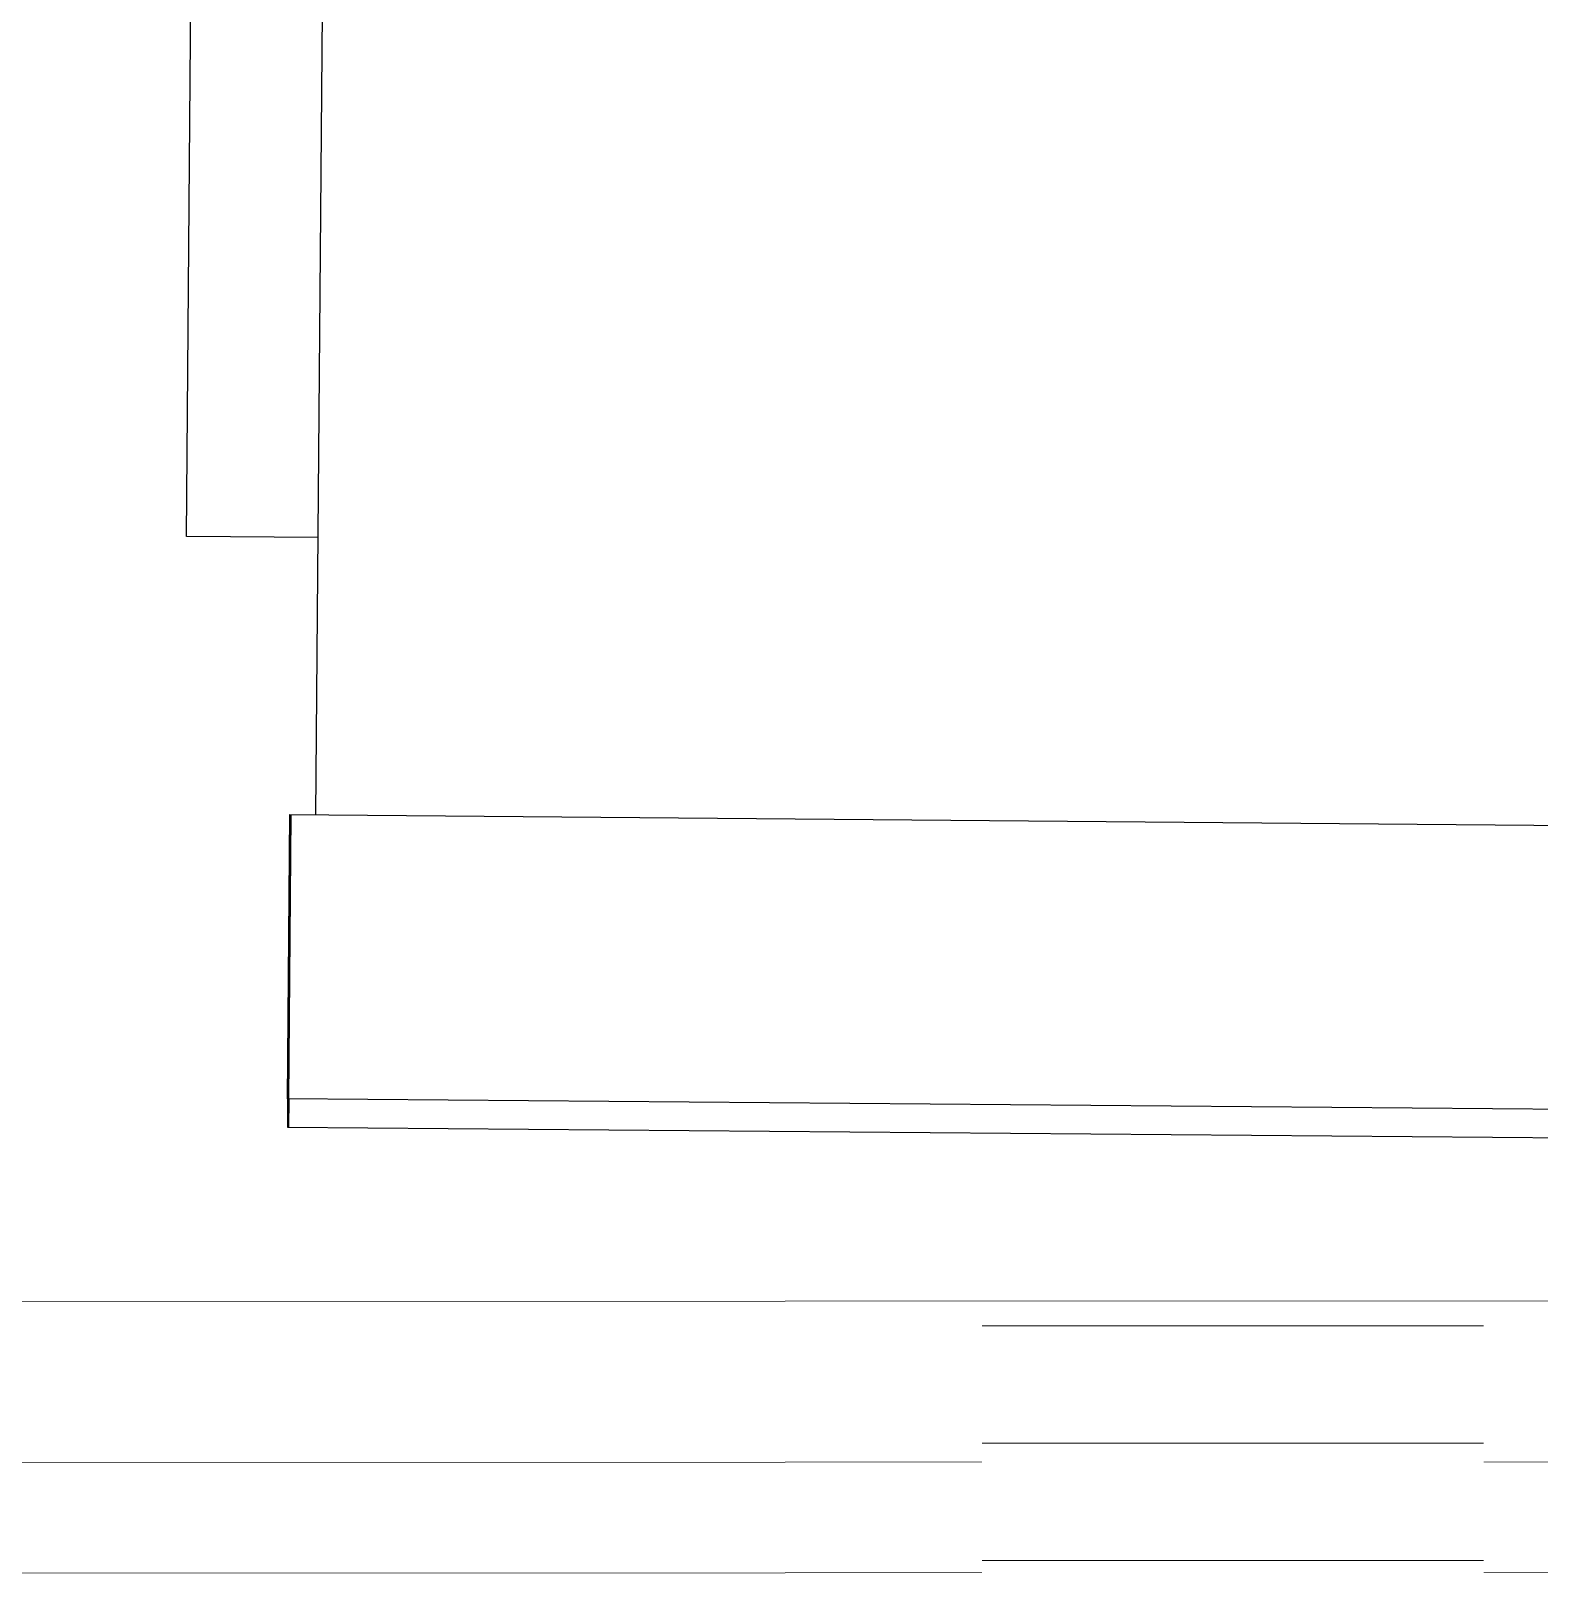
# Model space of a CAD drawing. Header units: inches. Extents: x 164.3 to 247.9, y 15.6 to 56.7.
# Drawn here: x 216.924 to 217.757, y 26.05 to 26.906 of the extents above; entities that cross this region are included whole.
import ezdxf

# ---------------------------------------------------------------- set-up
doc = ezdxf.new("R2010")
doc.units = ezdxf.units.IN
doc.header["$MEASUREMENT"] = 0
doc.set_wipeout_variables(frame=1)
doc.layers.get('0').update_dxf_attribs({"lineweight": 0})
for name, color, linetype, lineweight in [('WALL 1 100', 250, 'Continuous', 9), ('окно', 7, 'Continuous', 9), ('провода', 1, 'Continuous', 5)]:
    doc.layers.add(name, color=color, linetype=linetype, lineweight=lineweight)

# ---------------------------------------------------------------- blocks, each defined once
blk = doc.blocks.new('*U37')
blk.add_wipeout([(-69.25, 69.81), (69.25, 69.81), (69.25, -5), (-69.25, -5)]).dxf.layer = 'окно'
at = {"layer": 'окно'}
for p, q in [((-69.25, 64.81), (69.25, 64.81)), ((-69.25, 32.41), (69.25, 32.41)), ((-69.25, 0), (69.25, 0))]:
    blk.add_line(p, q, dxfattribs=at)

msp = doc.modelspace()

# ---------------------------------------------------------------- linework, layer by layer
at = {"color": 7, "linetype": 'ByBlock', "lineweight": -2}
for p, q in [((217.00942, 26.62683), (217.01271, 27.01918)), ((217.08089, 26.473), (217.08461, 26.91662)), ((217.08218, 26.62622), (217.00942, 26.62683)), ((217.06538, 26.31618), (217.06669, 26.47312)), ((217.06584, 26.31615), (217.06715, 26.47309)), ((217.06609, 26.31588), (217.06741, 26.47282)), ((217.06669, 26.47312), (217.85139, 26.46654)), ((217.06538, 26.31618), (217.06525, 26.30049)), ((217.85008, 26.3096), (217.06538, 26.31618)), ((217.06584, 26.31615), (217.06571, 26.30046)), ((217.06609, 26.31588), (217.06596, 26.30019)), ((217.06525, 26.30049), (217.84994, 26.2939))]:
    msp.add_line(p, q, dxfattribs=at)
at = {"layer": 'WALL 1 100', "color": 0}
for p, q in [((208.26999, 26.20028), (227.16894, 26.20887)), ((208.11999, 26.05028), (227.17, 26.05853))]:
    msp.add_line(p, q, dxfattribs=at)
at = {"layer": 'провода', "color": 1}
msp.add_line((221.20215, 26.1163), (208.17838, 26.11324), dxfattribs=at)

# ---------------------------------------------------------------- next in the draw order: block references
at = {"layer": 'провода', "color": 7, "linetype": 'ByBlock', "lineweight": 0, "xscale": 0.002001001153108465, "yscale": 0.002001001153108465, "zscale": 0.002001001153108465}
msp.add_blockref('*U37', (217.58776, 26.06103), dxfattribs=at)

doc.saveas('drawing.dxf')
